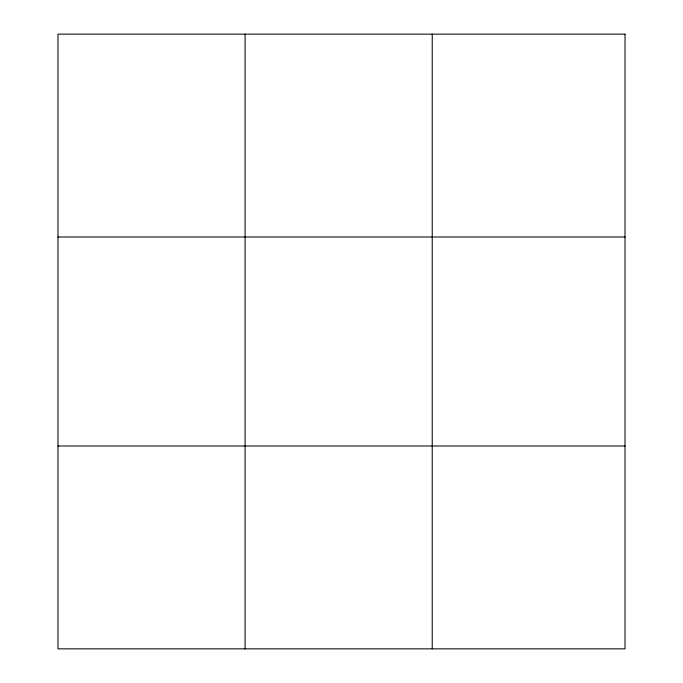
<?xml version="1.0" encoding="UTF-8"?>
<svg xmlns="http://www.w3.org/2000/svg" width="683" height="683" viewBox="0 0 683 683"><rect width="100%" height="100%" fill="white"/><g stroke="black" fill="none" stroke-linecap="round" stroke-linejoin="round"><path stroke-width="1.02" d="M245.103 648.85L245.103 34.15M432.228 648.85L432.228 34.15M57.978 237.001L625.022 237.001M57.978 445.999L625.022 445.999M625.022 34.15L625.022 648.85L57.978 648.85L57.978 34.15L625.022 34.15"/></g></svg>
